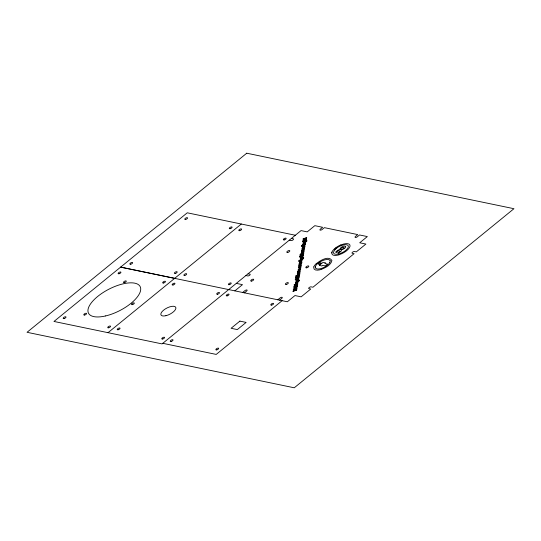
<?xml version="1.0" encoding="UTF-8"?>
<svg xmlns="http://www.w3.org/2000/svg" width="541" height="541" viewBox="0 0 541 541"><rect width="100%" height="100%" fill="white"/><g stroke="black" fill="none" stroke-linecap="round" stroke-linejoin="round"><path stroke-width="0.81" d="M331.755 252.938L331.971 252.194M315.464 266.544L315.396 267.802M313.861 266.943C312.739 271.257 319.224 270.372 321.557 269.256M329.821 262.635L330.247 260.748M336.144 251.714L335.975 251.984A2.09 0.866 -27.3 0 0 335.9 252.234L335.927 252.586L337.219 251.693A1.15 0.473 -27.3 0 1 337.307 251.491L337.57 251.193A1.495 0.615 -27.3 0 1 337.861 250.97L338.078 250.835A1.001 0.413 -27.3 0 1 338.429 250.679L340.066 251.031A1.041 0.433 -27.3 0 1 339.971 251.24L339.768 251.47A1.677 0.69 -27.3 0 1 339.498 251.687L339.288 251.829A1.15 0.473 -27.3 0 1 338.828 252.052L337.746 252.992L338.45 252.796M334.94 249.672L335.535 249.103A20.937 8.649 -27.3 0 1 335.914 248.765L336.752 248.103M316.255 263.731C319.887 260.681 328.698 255.169 331.931 260.498C330.876 265.117 325.844 267.491 321.841 269.168M334.392 248.982L335.927 247.724M317.574 263.704L319.562 262.169M108.024 332.674L241.306 224.028M234.868 290.862L242.483 284.654L236.309 283.376M242.645 292.478L244.843 290.686A1.555 0.642 -27.3 0 1 246.831 289.976A1.555 0.642 -27.3 0 1 246.622 291.058L244.424 292.85M277.797 299.782L279.995 297.99A1.555 0.642 -27.3 0 1 281.983 297.28A1.555 0.642 -27.3 0 1 281.773 298.361L279.575 300.154M282.125 300.688L216.217 354.416L162.787 343.305M340.877 244.958L343.785 243.991A10.09 4.166 -27.3 0 1 350.007 246.263A10.09 4.166 -27.3 0 1 341.885 253.655L339.024 254.77M341.053 245.715L342.345 245.262A7.473 3.084 -27.3 0 1 343.028 245.059L343.251 245.005A8.243 3.408 -27.3 0 1 348.323 246.912A8.243 3.408 -27.3 0 1 341.452 252.999L338.497 254.06M174.662 278.351L120.629 267.126L287.359 301.77L294.973 295.555L301.148 296.84L310.744 289.022L308.958 288.651A1.555 0.642 -27.3 0 1 309.168 287.569A1.555 0.642 -27.3 0 1 311.156 286.858L312.941 287.23L354.091 253.682L352.313 253.31A1.555 0.642 -27.3 0 1 352.522 252.228A1.555 0.642 -27.3 0 1 354.511 251.518L356.289 251.89L365.885 244.065L359.711 242.787L367.325 236.579L359.549 234.963L357.351 236.755A1.555 0.642 -27.3 0 1 355.363 237.465A1.555 0.642 -27.3 0 1 355.565 236.383L357.763 234.591L324.397 227.66L322.199 229.452A1.555 0.642 -27.3 0 1 320.211 230.162A1.555 0.642 -27.3 0 1 320.414 229.08L322.612 227.288L314.835 225.671L307.22 231.879L301.046 230.601L162.057 343.9L53.985 321.455L187.267 212.802L295.339 235.247M291.45 238.419L293.229 238.791A1.555 0.642 -27.3 0 1 293.026 239.873A1.555 0.642 -27.3 0 1 291.031 240.583L289.252 240.211M248.096 273.76L249.881 274.131A1.555 0.642 -27.3 0 1 249.672 275.213A1.555 0.642 -27.3 0 1 247.683 275.924L245.898 275.552M345.598 246.547L345.503 246.446A3.834 1.582 -27.3 0 0 345.151 246.27A4.673 1.927 -27.3 0 0 344.685 246.175L344.576 246.169A2.881 1.19 -27.3 0 0 341.574 247.142L341.215 247.426A3.598 1.488 -27.3 0 0 340.235 248.373L340.073 248.644A2.13 0.879 -27.3 0 0 339.998 248.894C340.106 249.901 341.378 248.414 341.669 247.846A1.454 0.602 -27.3 0 1 341.966 247.622L342.183 247.487A1.008 0.419 -27.3 0 1 342.534 247.338L344.164 247.636A1.041 0.433 -27.3 0 1 344.069 247.906L343.86 248.13A1.677 0.697 -27.3 0 1 343.589 248.353L343.379 248.495A1.15 0.473 -27.3 0 1 342.92 248.718L341.851 249.644L342.554 249.448A2.948 1.217 -27.3 0 0 344.38 248.502L344.495 248.407A2.962 1.224 -27.3 0 0 345.685 246.5M339.004 254.831A10.069 4.159 -27.3 0 1 331.897 252.884M335.866 247.704A10.076 4.159 -27.3 0 1 340.877 244.897M331.87 252.221A10.063 4.159 -27.3 0 1 334.331 248.975M338.538 253.979A8.054 3.327 -27.3 0 1 335.055 249.672M319.623 262.209A8.061 3.327 -27.3 0 1 330.125 260.803M313.766 266.97A10.009 4.139 -27.3 0 1 316.174 263.724M315.349 266.578A8.744 3.611 -27.3 0 1 317.466 263.69M329.706 262.662A8.115 3.354 -27.3 0 1 322.023 268.228A8.115 3.354 -27.3 0 1 315.471 267.768M336.678 248.076A8.697 3.591 -27.3 0 1 341.06 245.655M338.45 252.789A2.982 1.231 -27.3 0 0 340.275 251.842L340.39 251.754A3.381 1.393 -27.3 0 0 341.283 250.902A2.637 1.089 -27.3 0 0 341.493 249.895L341.398 249.793A4.254 1.758 -27.3 0 0 340.674 249.543L340.37 249.509A3.226 1.332 -27.3 0 0 339.89 249.536A2.779 1.15 -27.3 0 0 337.368 250.591L337.117 250.767A3.584 1.481 -27.3 0 0 336.13 251.714M305.949 241.834L303.839 243.227A1.319 0.548 -27.3 0 1 303.285 243.213L303.684 242.334L303.359 242.111L307.065 240.786L305.638 241.658L305.949 241.834M297.361 286.48L297.313 286.757A1.217 0.5 -27.3 0 1 296.928 287.203L294.919 287.751A1.116 0.46 -27.3 0 1 294.919 287.447C295.548 286.615 293.553 287.947 294.378 288.252C292.099 288.123 296.448 285.513 297.361 286.48M298.957 280.576L298.118 281.185A1.014 0.419 -27.3 0 0 298.429 280.752L297.881 280.461L296.333 281.036L295.582 282.537L298.936 281.252L299.444 280.103A0.872 0.358 -27.3 0 0 299.119 280.028L298.713 280.143L298.957 280.576M303.251 258.219L302.419 258.828A1.014 0.419 -27.3 0 0 302.73 258.395L302.182 258.104L300.634 258.679L299.883 260.18L303.231 258.896L303.744 257.753A0.872 0.358 -27.3 0 0 303.42 257.672L303.014 257.786L303.251 258.219M294.203 290.003L293.58 290.943L296.84 289.022L296.576 290.375L295.92 290.612C298.145 288.664 289.685 293.905 294.203 290.003M295.109 285.31L294.487 286.25L297.739 284.329L297.482 285.682L296.82 285.918C299.051 283.971 290.585 289.212 295.109 285.31M296.434 277.831L296.982 278.081L299.085 277.35L299.159 276.965L297.002 277.513L299.342 276.018L295.629 277.344L295.555 277.729L296.921 277.242L296.434 277.831M300.735 255.48L301.276 255.724L303.386 254.994L303.46 254.608L301.303 255.224L303.636 253.661L299.93 254.987L299.856 255.372L301.222 254.885L300.735 255.48M303.826 239.386L304.373 239.629L306.476 238.899L306.551 238.513L304.394 239.061L306.733 237.573L303.028 238.892L302.953 239.278L304.312 238.791L303.826 239.386M295.954 280.339L296.461 280.596L298.605 279.846L298.679 279.46L296.522 280.076L298.862 278.52L296.17 279.481L296.502 279.697L295.954 280.339M300.248 257.983L300.762 258.24L302.906 257.489L302.974 257.103L300.823 257.651L303.156 256.163L300.471 257.124L300.796 257.34L300.248 257.983M298.686 266.118L299.274 266.51L299.538 265.59L300.458 266.131A0.859 0.358 -27.3 0 0 300.972 265.861L301.479 264.901L300.796 264.745C301.499 266.578 299.315 264.109 298.686 266.118M299.504 275.362L299.342 275.802L295.805 276.789L296.867 275.883L299.504 275.362M303.805 253.012L303.636 253.445L300.106 254.432L301.161 253.526L303.805 253.012M306.213 240.508L306.044 240.941L302.514 241.928L303.569 241.029L306.213 240.508M306.389 239.568L306.22 240.008L302.69 240.995L303.751 240.089L306.389 239.568M298.382 267.707L298.422 267.964A1.224 0.507 -27.3 0 0 298.882 268.086L299.856 267.829L300.039 266.862L300.627 266.835L300.262 267.667L300.62 267.443L301.188 266.578L299.329 266.794A1.353 0.561 -27.3 0 0 298.666 267.254L298.382 267.707M299.193 263.487L299.234 263.744A1.224 0.507 -27.3 0 0 299.7 263.859L300.668 263.602L300.85 262.635L301.438 262.608L301.073 263.44L301.432 263.224L302 262.351L300.14 262.568A1.353 0.561 -27.3 0 0 299.477 263.034L299.193 263.487M297.604 271.724L297.902 272.13A1.461 0.602 -27.3 0 0 298.571 272.069L299.153 271.866A1.481 0.609 -27.3 0 0 299.91 271.406C301.594 269.668 297.733 270.372 297.604 271.724M293.283 289.469L293.804 289.807L296.63 288.738A1.319 0.548 -27.3 0 0 297.023 288.279L296.867 287.778A1.224 0.507 -27.3 0 0 296.367 287.785C297.32 288.394 292.782 290.206 294.372 288.502L293.283 289.469M300.728 268.965L300.241 269.776L299.579 269.797C301.222 268.559 297.523 269.763 298.646 270.466C296.617 270.351 299.964 267.937 300.728 268.965M294.155 284.945L297.023 284.458L297.888 283.572L297.144 283.836L297.3 283.011L296.678 283.234L294.155 284.945M295.846 275.944L299.775 274.071L295.846 275.944M301.553 246.243L305.482 244.37L301.553 246.243M301.702 245.458L305.638 243.592L301.702 245.458M295.298 279.061L295.23 279.447L295.961 278.831L295.298 279.061M298.788 260.924L298.713 261.31L299.45 260.694L298.788 260.924M299.599 256.704L299.525 257.097L300.255 256.475L299.599 256.704M295.494 282.99L295.427 283.376L296.211 282.74L295.494 282.99M296.326 278.696L296.252 279.082L299.011 277.736L296.326 278.696M297.469 272.732L297.401 273.09C297.55 273.509 296.157 276.066 299.741 273.915L299.815 273.53L297.651 274.111L299.91 273.043L299.985 272.657L297.82 273.239L300.154 271.771L297.469 272.732M299.065 264.454L298.957 265.374L301.75 263.494L299.065 264.454M299.484 262.277L299.403 262.669L302.27 260.782L299.694 261.154L299.619 261.56L301.378 261.262L299.484 262.277M299.809 260.559L299.734 260.945L302.493 259.599L299.809 260.559M300.62 256.346L300.546 256.732L303.305 255.386L300.62 256.346M301.398 252.322L301.323 252.701L304.096 251.274L304.17 250.902L302.493 251.267L304.34 250.03L301.743 250.53L304.522 249.09L304.59 248.718L302.913 249.083L304.759 247.846L302.162 248.339L304.941 246.899L305.009 246.527L303.332 246.892L305.178 245.655L302.581 246.155L302.507 246.527L304.218 246.169L302.412 247.054L302.338 247.426L304.049 247.041L302.236 247.947L302.088 248.718L303.799 248.36L301.919 249.611L303.629 249.225L301.817 250.131L301.668 250.902L303.379 250.551L301.567 251.43L301.499 251.802L303.21 251.416L301.398 252.322M303.014 243.917L302.94 244.302L303.724 243.66L303.014 243.917M299.606 267.024L299.491 267.599L298.936 267.633L299.606 267.024M300.417 262.798L300.309 263.379L299.748 263.406L300.417 262.798M296.603 283.592L295.251 284.512L296.603 283.592M297.476 282.287L297.401 282.673L298.186 282.03L297.476 282.287M300.221 267.991L300.147 268.377L300.931 267.734L300.221 267.991M303.258 252.201L303.183 252.586L303.968 251.944L303.258 252.201M304.989 243.213L304.914 243.599L305.699 242.956L304.989 243.213M319.325 265.313L321.8 265.989L322.612 265.333L325.405 265.908L327.609 264.116L324.816 263.535L325.628 262.872L323.031 262.392L319.325 265.313M298.267 271.359C299.207 272.502 300.681 269.526 298.267 271.359M303.799 242.496C304.853 243.491 306.206 240.731 303.799 242.496M302.135 258.706L300.532 259.41L302.135 258.706M297.834 281.063L296.231 281.766L297.834 281.063M295.474 287.197L296.738 286.757L295.474 287.197M318.764 263.738L318.696 263.812A1.143 0.473 -27.3 0 0 318.527 264.164A1.041 0.426 -27.3 0 0 318.588 264.312L319.657 264.393A1.15 0.473 -27.3 0 0 320.008 264.245L320.543 263.913A3.016 1.244 -27.3 0 0 320.82 263.683L321.056 263.453A1.102 0.453 -27.3 0 0 321.192 263.237A1.156 0.48 -27.3 0 0 321.219 263.048A1.102 0.453 -27.3 0 0 321.165 262.967L320.428 262.804A1.123 0.46 -27.3 0 0 320.096 262.879A1.177 0.487 -27.3 0 0 319.859 262.967L319.204 263.359A2.955 1.224 -27.3 0 0 318.926 263.589L318.764 263.738M246.743 153.204L27.05 332.296L294.257 387.796L513.95 208.704L246.743 153.204M239.886 321.117L231.088 328.292L237.323 329.584L246.121 322.416L239.886 321.117M287.765 252.431A1.664 0.683 -27.3 0 0 289.793 250.774A1.664 0.683 -27.3 0 0 287.352 251.308A1.664 0.683 -27.3 0 0 287.765 252.431M286.304 284.471A1.664 0.683 -27.3 0 0 288.339 282.821A1.664 0.683 -27.3 0 0 285.898 283.349A1.664 0.683 -27.3 0 0 286.304 284.471M251.666 281.083A1.664 0.683 -27.3 0 0 253.695 279.433A1.664 0.683 -27.3 0 0 251.261 279.961A1.664 0.683 -27.3 0 0 251.666 281.083M306.767 267.795A1.664 0.683 -27.3 0 0 308.796 266.138A1.664 0.683 -27.3 0 0 306.355 266.672A1.664 0.683 -27.3 0 0 306.767 267.795M271.717 305.097A1.555 0.642 -27.3 0 0 273.57 303.535A1.555 0.642 -27.3 0 0 271.251 304.083A1.555 0.642 -27.3 0 0 271.717 305.097M216.792 349.871A1.555 0.642 -27.3 0 0 218.645 348.309A1.555 0.642 -27.3 0 0 216.332 348.857A1.555 0.642 -27.3 0 0 216.792 349.871M171.166 341.452A1.555 0.642 -27.3 0 0 173.019 339.89A1.555 0.642 -27.3 0 0 170.706 340.438A1.555 0.642 -27.3 0 0 171.166 341.452M227.186 295.846A1.555 0.642 -27.3 0 0 229.032 294.284A1.555 0.642 -27.3 0 0 226.72 294.831A1.555 0.642 -27.3 0 0 227.186 295.846M173.093 284.972A1.555 0.642 -27.3 0 0 174.946 283.41A1.555 0.642 -27.3 0 0 172.626 283.957A1.555 0.642 -27.3 0 0 173.093 284.972M165.904 315.707A8.304 3.429 -27.3 0 0 175.778 307.383A8.304 3.429 -27.3 0 0 163.429 310.297A8.304 3.429 -27.3 0 0 165.904 315.707M217.624 294.223A1.555 0.642 -27.3 0 0 219.477 292.661A1.555 0.642 -27.3 0 0 217.164 293.208A1.555 0.642 -27.3 0 0 217.624 294.223M118.168 329.746A1.555 0.642 -27.3 0 0 120.021 328.184A1.555 0.642 -27.3 0 0 117.708 328.732A1.555 0.642 -27.3 0 0 118.168 329.746M162.706 338.997A1.555 0.642 -27.3 0 0 164.552 337.435A1.555 0.642 -27.3 0 0 162.239 337.983A1.555 0.642 -27.3 0 0 162.706 338.997M119.061 273.746A1.555 0.642 -27.3 0 0 120.907 272.191A1.555 0.642 -27.3 0 0 118.594 272.732A1.555 0.642 -27.3 0 0 119.061 273.746M163.592 282.997A1.555 0.642 -27.3 0 0 165.445 281.435A1.555 0.642 -27.3 0 0 163.132 281.983A1.555 0.642 -27.3 0 0 163.592 282.997M132.45 304.617A1.555 0.642 -27.3 0 0 134.303 303.061A1.555 0.642 -27.3 0 0 131.984 303.609A1.555 0.642 -27.3 0 0 132.45 304.617M84.68 315.024A1.555 0.642 -27.3 0 0 86.58 313.469A1.555 0.642 -27.3 0 0 84.295 313.969A1.555 0.642 -27.3 0 0 84.68 315.024M105.691 315.917A29.052 12.003 -27.3 0 0 140.247 286.791A29.052 12.003 -27.3 0 0 97.035 296.995A29.052 12.003 -27.3 0 0 105.691 315.917M64.136 318.521A1.555 0.642 -27.3 0 0 65.988 316.958A1.555 0.642 -27.3 0 0 63.669 317.506A1.555 0.642 -27.3 0 0 64.136 318.521M124.335 282.666A1.555 0.642 -27.3 0 0 126.29 281.124A1.555 0.642 -27.3 0 0 124.031 281.577A1.555 0.642 -27.3 0 0 124.335 282.666M108.667 327.772A1.555 0.642 -27.3 0 0 110.52 326.209A1.555 0.642 -27.3 0 0 108.207 326.757A1.555 0.642 -27.3 0 0 108.667 327.772M239.737 230.649A1.555 0.642 -27.3 0 0 241.584 229.086A1.555 0.642 -27.3 0 0 239.271 229.634A1.555 0.642 -27.3 0 0 239.737 230.649M284.268 239.9A1.555 0.642 -27.3 0 0 286.121 238.338A1.555 0.642 -27.3 0 0 283.802 238.885A1.555 0.642 -27.3 0 0 284.268 239.9M184.812 275.423A1.555 0.642 -27.3 0 0 186.659 273.861A1.555 0.642 -27.3 0 0 184.346 274.409A1.555 0.642 -27.3 0 0 184.812 275.423M229.343 284.667A1.555 0.642 -27.3 0 0 231.196 283.112A1.555 0.642 -27.3 0 0 228.884 283.653A1.555 0.642 -27.3 0 0 229.343 284.667M230.236 228.674A1.555 0.642 -27.3 0 0 232.082 227.112A1.555 0.642 -27.3 0 0 229.769 227.66A1.555 0.642 -27.3 0 0 230.236 228.674M185.698 219.423A1.555 0.642 -27.3 0 0 187.551 217.861A1.555 0.642 -27.3 0 0 185.238 218.408A1.555 0.642 -27.3 0 0 185.698 219.423M130.773 264.197A1.555 0.642 -27.3 0 0 132.626 262.635A1.555 0.642 -27.3 0 0 130.313 263.183A1.555 0.642 -27.3 0 0 130.773 264.197M175.311 273.448A1.555 0.642 -27.3 0 0 177.164 271.886A1.555 0.642 -27.3 0 0 174.844 272.434A1.555 0.642 -27.3 0 0 175.311 273.448"/></g></svg>
